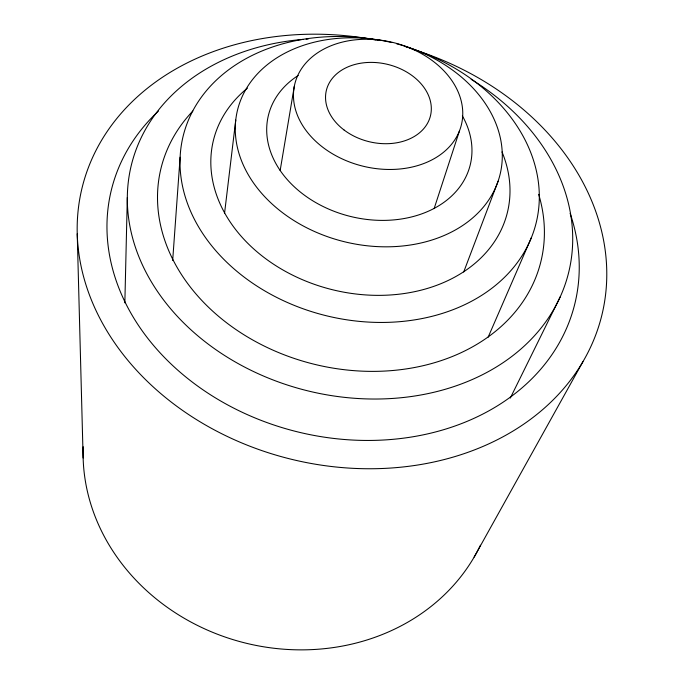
<?xml version="1.0" encoding="UTF-8"?>
<svg xmlns="http://www.w3.org/2000/svg" width="684" height="684" viewBox="0 0 684 684"><rect width="100%" height="100%" fill="white"/><g stroke="black" fill="none" stroke-linecap="round" stroke-linejoin="round"><path stroke-width="1.03" d="M124.847 302.858L127.318 197.462M172.676 260.459L180.114 157.2M224.574 213.117L235.749 120.068M280.158 170.513L294.291 86.372M434.135 208.586L459.554 130.644A85.757 63.646 13.8 0 0 357.381 39.638A85.757 63.646 13.8 0 0 317.393 142.811A85.757 63.646 13.8 0 0 459.554 130.644M463.701 271.993L498.097 181.226M488.145 337.186L531.468 237.433M510.298 398.079L560.299 296.676M474.132 557.109L582.948 361.656M77.232 233.817L83.14 457.981M480.45 545.216A208.081 185.022 13.8 0 1 245.291 643.02A208.081 185.022 13.8 0 1 83.2 446.755M412.247 49.12A267.572 213.87 13.8 0 1 536.624 414.615A267.572 213.87 13.8 0 1 93.161 304.183A267.572 213.87 13.8 0 1 375.559 39.98M570.114 213.357A238.622 190.503 13.8 0 1 296.933 431.715A238.622 190.503 13.8 0 1 158.38 111.124M471.139 79.318A225.156 177.216 13.8 0 1 499.303 365.145A225.156 177.216 13.8 0 1 151.831 282.62A225.156 177.216 13.8 0 1 303.012 39.39M306.124 39.142A225.156 177.216 13.8 0 1 308.202 39.005M538.684 194.35A195.59 153.789 13.8 0 1 315.333 364.521A195.59 153.789 13.8 0 1 192.862 111.013M404.509 46.324A181.756 140.297 13.8 0 1 493.395 287.066A181.756 140.297 13.8 0 1 191.563 213.442A181.756 140.297 13.8 0 1 380.868 40.553M502.005 151.916A151.344 116.716 13.8 0 1 331.672 289.529A151.344 116.716 13.8 0 1 247.471 88.116M396.617 43.776A135.167 102.369 13.8 0 1 469.062 220.889A135.167 102.369 13.8 0 1 242.837 163.963A135.167 102.369 13.8 0 1 391.752 42.553M462.367 115.895A103.908 78.651 13.8 0 1 422.627 213.545A103.908 78.651 13.8 0 1 287.99 180.405A103.908 78.651 13.8 0 1 298.198 75.479M343.966 129.917A53.583 39.749 13.8 0 0 430.407 116.058A53.583 39.749 13.8 0 0 360.913 63.185A53.583 39.749 13.8 0 0 343.966 129.917"/></g></svg>
